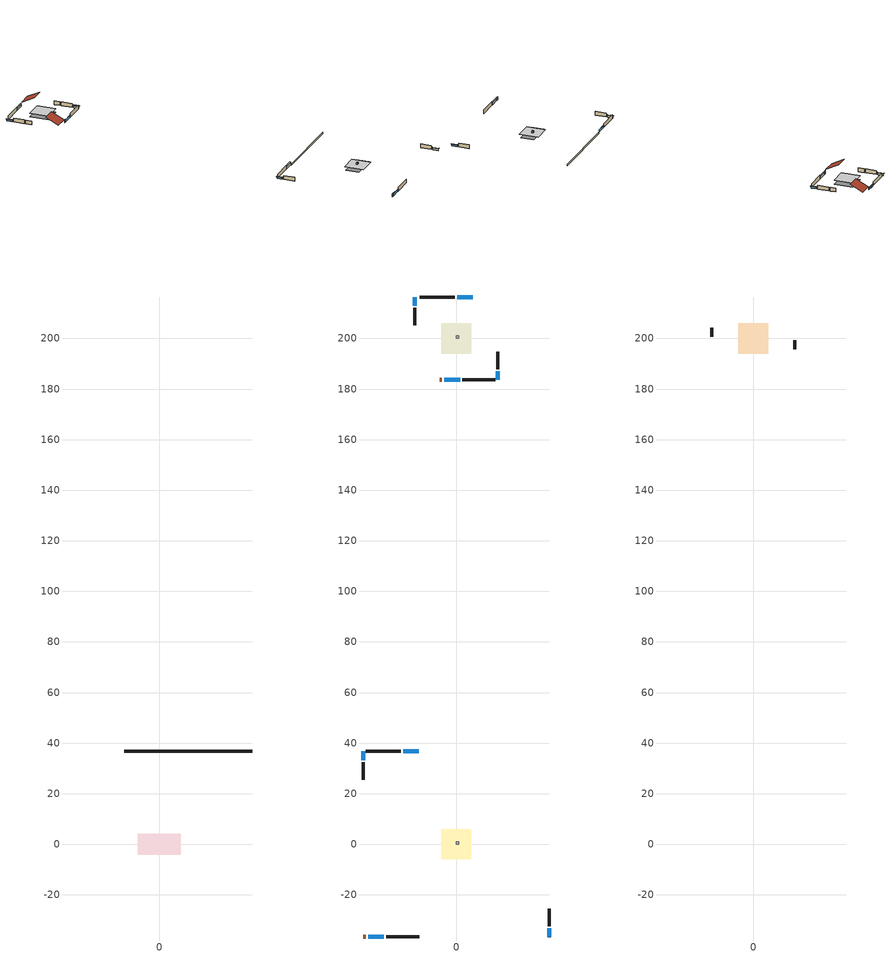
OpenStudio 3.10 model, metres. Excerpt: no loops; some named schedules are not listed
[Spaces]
unit1_crawlspace___unvented_1
 floor foundation (unit1_Slab1_construction): -8.42,-4.21 -8.42,4.21 8.42,4.21 8.42,-4.21 z-0.91
 wall foundation (unit1_FoundationWall1_construction): 36.68,36.68 -13.86,36.68 z-0.91:0
unit1_central_ac_and_furnace_airloop_ret_air_space
 floor adiabatic (unit1_AdiabaticConst): 0,0 0,1 1,1 1,0 z0
 wall adiabatic (unit1_AdiabaticConst): 0,0 1,0 1,1 0,1 0,0 z0:1
 ceiling adiabatic (unit1_AdiabaticConst): 1,0 1,1 0,1 0,0 z1
unit1_conditioned_space_1
 floor to unit1_crawlspace___unvented_1 (unit1_Floor1_construction): -5.96,-5.96 -5.96,5.96 5.96,5.96 5.96,-5.96 z0
 wall outside (unit1_AdiabaticWallConstruction_1): -36.68,-36.68 -35.76,-36.68 z0:2.03
 wall outside (unit1_AdiabaticWallConstruction): -36.68,36.68 -36.68,33.31 / 36.68,-36.68 36.68,-33.31 z0:1.1; -34.83,-36.68 -28.61,-36.68 / -14.79,36.68 -21.01,36.68 z0:1.19
 wall outside (unit1_Wall4_construction): -36.68,32.38 -36.68,25.47 z0:2.44
 wall outside (unit1_Wall3_construction): -27.68,-36.68 -14.64,-36.68 z0:2.44
 wall outside (unit1_Wall2_construction): 36.68,-32.38 36.68,-25.47 z0:2.44
 wall outside (unit1_Wall1_construction): -21.94,36.68 -35.75,36.68 z0:2.44
 window (unit1_WindowConstruction_3): -36.68,36.68 -36.68,33.31 z0:1.1
 window (unit1_WindowConstruction_2): -34.83,-36.68 -28.61,-36.68 z0:1.19
 window (unit1_WindowConstruction_1): 36.68,-36.68 36.68,-33.31 z0:1.1
 window (unit1_WindowConstruction): -14.79,36.68 -21.01,36.68 z0:1.19
 door (unit1_Door): -36.68,-36.68 -35.76,-36.68 z0:2.03
 ceiling adiabatic (unit1_Floor2_construction): 5.96,-5.96 5.96,5.96 -5.96,5.96 -5.96,-5.96 z0
unit2_central_ac_and_furnace_airloop_ret_air_space
 floor adiabatic (unit2_AdiabaticConst): 0,200 0,201 1,201 1,200 z0
 wall adiabatic (unit2_AdiabaticConst): 0,200 1,200 1,201 0,201 0,200 z0:1
 ceiling adiabatic (unit2_AdiabaticConst): 1,200 1,201 0,201 0,200 z1
unit2_conditioned_space_1
 floor adiabatic (unit2_Floor1_2_construction): -5.96,194.04 -5.96,205.96 5.96,205.96 5.96,194.04 z0
 wall outside (unit2_AdiabaticWallConstruction_1): -6.57,183.6 -5.65,183.6 z0:2.03
 wall outside (unit2_AdiabaticWallConstruction): -16.4,216.4 -16.4,213.03 / 16.4,183.6 16.4,186.97 z0:1.1; -4.73,183.6 1.5,183.6 / 6.57,216.4 0.35,216.4 z0:1.19
 wall outside (unit2_Wall4_2_construction): -16.4,212.1 -16.4,205.2 z0:2.44
 wall outside (unit2_Wall3_2_construction): 2.42,183.6 15.47,183.6 z0:2.44
 wall outside (unit2_Wall2_2_construction): 16.4,187.9 16.4,194.8 z0:2.44
 wall outside (unit2_Wall1_2_construction): -0.58,216.4 -14.39,216.4 z0:2.44
 window (unit2_WindowConstruction_3): -16.4,216.4 -16.4,213.03 z0:1.1
 window (unit2_WindowConstruction_2): -4.73,183.6 1.5,183.6 z0:1.19
 window (unit2_WindowConstruction_1): 16.4,183.6 16.4,186.97 z0:1.1
 window (unit2_WindowConstruction): 6.57,216.4 0.35,216.4 z0:1.19
 door (unit2_Door): -6.57,183.6 -5.65,183.6 z0:2.03
unit2_attic___vented_1
 floor to unit2_conditioned_space_1 (unit2_Floor2_2_construction_Reversed): -5.96,194.04 -5.96,205.96 5.96,205.96 5.96,194.04 z2.44
 wall outside (unit2_Wall6_2_construction): 16.4,195.73 16.4,199.37 z0:2.44
 wall outside (unit2_Wall5_2_construction): -16.4,204.27 -16.4,200.63 z0:2.44
 roof outside (unit2_Roof2_2_construction): -7.5,183.6,2.44 -7.5,191.56,6.42 -16.4,191.56,6.42 -16.4,183.6,2.44
 roof outside (unit2_Roof1_2_construction): 7.5,216.4,2.44 7.5,208.44,6.42 16.4,208.44,6.42 16.4,216.4,2.44
shading: -36.68,33 -36.68,36.98 -37.29,36.98 -37.29,33 z1.4; -28.31,-36.68 -35.14,-36.68 -35.14,-37.29 -28.31,-37.29 z1.49; 36.68,-33 36.68,-36.98 37.29,-36.98 37.29,-33 z1.4; -21.31,36.68 -14.48,36.68 -14.48,37.29 -21.31,37.29 z1.49; -16.4,212.73 -16.4,216.71 -17.01,216.71 -17.01,212.73 z1.4; 1.8,183.6 -5.03,183.6 -5.03,182.99 1.8,182.99 z1.49; 16.4,187.27 16.4,183.29 17.01,183.29 17.01,187.27 z1.4; 0.04,216.4 6.87,216.4 6.87,217.01 0.04,217.01 z1.49
[Site]
unit1_Buffalo_Niagara_Intl_Ap_NY: Latitude {deg}=42.93; Longitude {deg}=-78.73; Time Zone {hr}=-5; Elevation {m}=215; Terrain=Suburbs; Keep Site Location Information=Yes
[Site:GroundTemperature:Shallow]
4.30207, 2.29327, 2.1324, 3.08568, 6.91256, 10.7216, 14.0239, 16.1158, 16.2935, 14.5921, 11.374, 7.68183
[Site:WaterMainsTemperature]
Calculation Method=Schedule; Temperature Schedule=unit1_mains_temperature_schedule
[Building]
Building 1
[Construction]
unit1_AdiabaticConst: unit1_Adiabatic
unit1_AdiabaticWallConstruction_1: unit1_wood_siding_2, unit1_wall_rigid_ins, unit1_wall_stud_and_cavity_1, unit1_gypsum_board
unit1_Door: unit1_door_material
unit1_AdiabaticWallConstruction: unit1_wood_siding_1, unit1_wall_rigid_ins, unit1_wall_stud_and_cavity_1, unit1_gypsum_board
unit1_WindowConstruction_3; unit1_WindowConstruction_2; unit1_WindowConstruction_1; unit1_WindowConstruction: unit1_WindowMaterial
unit1_Slab1_construction: unit1_soil_0_5_in_
unit1_FoundationWall1_construction: unit1_concrete_8_0_in_
unit1_Floor2_construction: unit1_ceiling_stud_and_cavity, unit1_gypsum_board_1
unit1_Floor1_construction: unit1_floor_stud_and_cavity, unit1_floor_rigid_ins, unit1_osb_sheathing_0_75_in_, unit1_floor_covering
unit1_Wall4_construction; unit1_Wall3_construction; unit1_Wall2_construction; unit1_Wall1_construction: unit1_wood_siding, unit1_osb_sheathing_0_5_in_, unit1_wall_stud_and_cavity, unit1_gypsum_board
unit2_AdiabaticConst: unit2_Adiabatic
unit2_AdiabaticWallConstruction_1: unit2_wood_siding_2, unit2_wall_rigid_ins, unit2_wall_stud_and_cavity_2, unit2_gypsum_board
unit2_Door: unit2_door_material
unit2_AdiabaticWallConstruction: unit2_wood_siding_1, unit2_wall_rigid_ins, unit2_wall_stud_and_cavity_2, unit2_gypsum_board
unit2_WindowConstruction_3; unit2_WindowConstruction_2; unit2_WindowConstruction_1; unit2_WindowConstruction: unit2_WindowMaterial
unit2_Floor2_2_construction_Reversed: unit2_gypsum_board, unit2_ceiling_stud_and_cavity, unit2_ceiling_loosefill_ins
unit2_Floor1_2_construction: unit2_floor_stud_and_cavity, unit2_osb_sheathing_0_75_in_, unit2_floor_covering
unit2_Wall6_2_construction; unit2_Wall5_2_construction: unit2_wood_siding, unit2_osb_sheathing_0_5_in__1, unit2_wall_stud_and_cavity_1
unit2_Wall4_2_construction; unit2_Wall3_2_construction; unit2_Wall2_2_construction; unit2_Wall1_2_construction: unit2_wood_siding, unit2_osb_sheathing_0_5_in__1, unit2_wall_stud_and_cavity, unit2_gypsum_board
unit2_Roof2_2_construction; unit2_Roof1_2_construction: unit2_asphalt_or_fiberglass_shingles, unit2_roof_rigid_ins, unit2_osb_sheathing_0_5_in_
[Material:NoMass] Roughness=Rough; Thermal Resistance {m2-K/W}=176.1
unit1_Adiabatic; unit2_Adiabatic
[Material] Roughness=Rough
Name | Thickness {m} | Conductivity {W/m-K} | Density {kg/m3} | Specific Heat {J/kg-K} | Thermal Absorptance | Solar Absorptance | Visible Absorptance
unit1_wood_siding_2; unit1_wood_siding_1; unit2_wood_siding_2; unit2_wood_siding_1 | 0.0254 | 0.102417 | 544.68 | 1172.36
unit1_door_material; unit2_door_material | 0.04445 | 0.0716541 | 512.64 | 1214.23 | 0.9 | 0.7 | 0.7
unit1_wall_stud_and_cavity_1; unit2_wall_stud_and_cavity_2 | 0.0889 | 0.380278 | 52.3479 | 1209.89 | 0.9 | 0.7 | 0.7
unit1_wall_rigid_ins; unit2_wall_rigid_ins | 0.512978 | 0.029427 | 32.04 | 1214.23 | 0.9 | 0.7 | 0.7
unit1_soil_0_5_in_ | 0.0127 | 1.731 | 1842.3 | 418.7 | 0.9 | 0.7 | 0.7
unit1_concrete_8_0_in_ | 0.2032 | 1.803125 | 2242.8 | 837.4 | 0.9 | 0.7 | 0.7
unit1_gypsum_board_1 | 0.00254 | 0.160291 | 801 | 837.4 | 0.9 | 0.6 | 0.6
unit1_ceiling_stud_and_cavity | 0.0889 | 1.05181 | 20.9862 | 1087.66 | 0.9 | 0.7 | 0.7
unit1_floor_covering; unit2_floor_covering | 0.0127 | 0.0433444 | 54.468 | 1339.84 | 0.9 | 0.6 | 0.6
unit1_osb_sheathing_0_75_in_; unit2_osb_sheathing_0_75_in_ | 0.01905 | 0.115458 | 512.64 | 1214.23 | 0.9 | 0.7 | 0.7
unit1_floor_rigid_ins | 0.103632 | 0.029427 | 32.04 | 1214.23 | 0.9 | 0.7 | 0.7
unit1_floor_stud_and_cavity | 0.1397 | 0.21683 | 92.3553 | 1139.71 | 0.9 | 0.7 | 0.7
unit1_gypsum_board; unit2_gypsum_board | 0.0127 | 0.160291 | 801 | 837.4 | 0.9 | 0.6 | 0.6
unit1_wall_stud_and_cavity; unit2_wall_stud_and_cavity | 0.1397 | 0.0929022 | 139.0536 | 1170.24 | 0.9 | 0.7 | 0.7
unit1_osb_sheathing_0_5_in_; unit2_osb_sheathing_0_5_in__1 | 0.0127 | 0.115458 | 512.64 | 1214.23 | 0.9 | 0.7 | 0.7
unit1_wood_siding; unit2_wood_siding | 0.0254 | 0.102417 | 544.68 | 1172.36 | 0.9 | 0.7 | 0.7
unit2_ceiling_stud_and_cavity | 0.1397 | 0.0824711 | 65.682 | 1177.47 | 0.9 | 0.7 | 0.7
unit2_ceiling_loosefill_ins | 0.169333 | 0.0480833 | 16.02 | 1046.75 | 0.9 | 0.7 | 0.7
unit2_floor_stud_and_cavity | 0.1397 | 0.923637 | 92.3553 | 1139.71 | 0.9 | 0.7 | 0.7
unit2_wall_stud_and_cavity_1 | 0.1397 | 0.727959 | 139.0536 | 1170.24 | 0.9 | 0.6 | 0.6
unit2_osb_sheathing_0_5_in_ | 0.0127 | 0.115458 | 512.64 | 1214.23 | 0.9 | 0.6 | 0.6
unit2_roof_rigid_ins | 0.00281632 | 0.029427 | 32.04 | 1214.23 | 0.9 | 0.7 | 0.7
unit2_asphalt_or_fiberglass_shingles | 0.00635 | 0.162714 | 1121.4 | 1465.45 | 0.9 | 0.85 | 0.85
[WindowMaterial:SimpleGlazingSystem] U-Factor {W/m2-K}=2.10086; Solar Heat Gain Coefficient=0.3
unit1_WindowMaterial; unit2_WindowMaterial
[Foundation:Kiva:Settings]
Soil Conductivity {W/m-K}=1.731; Soil Density {kg/m3}=1842.3; Soil Specific Heat {J/kg-K}=418.7; Ground Solar Absorptivity=0.9; Ground Thermal Absorptivity=0.9; Ground Surface Roughness {m}=0.03; Far-Field Width {m}=40; Deep-Ground Boundary Condition=ZeroFlux; Deep-Ground Depth {m}=40; Minimum Cell Dimension {m}=0.2; Maximum Cell Growth Coefficient=3; Simulation Timestep=Timestep
[ElectricEquipment]
Name | Electric Equipment Definition | Space or SpaceType | Schedule
unit1_mech_vent_bath_fan_0 | unit1_mech_vent_bath_fan_0 | unit1_conditioned_space_1 | unit1_mech_vent_bath_fan_0_schedule
unit1_mech_vent_range_fan_0 | unit1_mech_vent_range_fan_0 | unit1_conditioned_space_1 | unit1_mech_vent_range_fan_0_schedule
unit1_mech_vent_house_fan_cfis | unit1_mech_vent_house_fan_cfis | unit1_conditioned_space_1 | unit1_mech_vent_house_fan_cfis_schedule
unit1_mech_vent_house_fan | unit1_mech_vent_house_fan | unit1_conditioned_space_1 | unit1_mech_vent_house_fan_schedule
unit1_whole_house_fan | unit1_whole_house_fan | unit1_conditioned_space_1 | Always On Discrete
unit1_misc_plug_loads | unit1_misc_plug_loads | unit1_conditioned_space_1 | unit1_plug_loads_other
unit1_misc_tv | unit1_misc_tv | unit1_conditioned_space_1 | unit1_plug_loads_tv
unit1_cooking_range | unit1_cooking_range | unit1_conditioned_space_1 | unit1_cooking_range
unit1_fridge | unit1_fridge | unit1_conditioned_space_1 | unit1_fridge_schedule
unit1_dishwasher | unit1_dishwasher | unit1_conditioned_space_1 | unit1_dishwasher
unit1_clothes_dryer | unit1_clothes_dryer | unit1_conditioned_space_1 | unit1_clothes_dryer
unit1_clothes_washer | unit1_clothes_washer | unit1_conditioned_space_1 | unit1_clothes_washer
unit1_ceiling_fan | unit1_ceiling_fan | unit1_conditioned_space_1 | unit1_ceiling_fan
unit2_mech_vent_bath_fan_0 | unit2_mech_vent_bath_fan_0 | unit2_conditioned_space_1 | unit2_mech_vent_bath_fan_0_schedule
unit2_mech_vent_range_fan_0 | unit2_mech_vent_range_fan_0 | unit2_conditioned_space_1 | unit2_mech_vent_range_fan_0_schedule
unit2_mech_vent_house_fan_cfis | unit2_mech_vent_house_fan_cfis | unit2_conditioned_space_1 | unit2_mech_vent_house_fan_cfis_schedule
unit2_mech_vent_house_fan | unit2_mech_vent_house_fan | unit2_conditioned_space_1 | unit2_mech_vent_house_fan_schedule
unit2_whole_house_fan | unit2_whole_house_fan | unit2_conditioned_space_1 | unit2_Always_On_Discrete
unit2_misc_plug_loads | unit2_misc_plug_loads | unit2_conditioned_space_1 | unit2_plug_loads_other
unit2_misc_tv | unit2_misc_tv | unit2_conditioned_space_1 | unit2_plug_loads_tv
unit2_cooking_range | unit2_cooking_range | unit2_conditioned_space_1 | unit2_cooking_range
unit2_fridge | unit2_fridge | unit2_conditioned_space_1 | unit2_fridge_schedule
unit2_dishwasher | unit2_dishwasher | unit2_conditioned_space_1 | unit2_dishwasher
unit2_clothes_dryer | unit2_clothes_dryer | unit2_conditioned_space_1 | unit2_clothes_dryer
unit2_clothes_washer | unit2_clothes_washer | unit2_conditioned_space_1 | unit2_clothes_washer
unit2_ceiling_fan | unit2_ceiling_fan | unit2_conditioned_space_1 | unit2_ceiling_fan
[SpaceInfiltration:DesignFlowRate] Density Basis=Outdoor
Name | Space or SpaceType | Schedule | Design Flow Rate Calculation Method | Design Flow Rate {m3/s} | Air Changes per Hour {1/hr} | Constant Term Coefficient | Temperature Term Coefficient | Velocity Term Coefficient | Velocity Squared Term Coefficient
unit1_infil_flow; unit1_whole_house_fan_flow; unit1_natural_vent_flow | unit1_conditioned_space_1 | Always On Discrete | Flow/Space | 0
unit1_crawlspace_unvented_1_duct_leakage_imbalance_infil_flow | unit1_crawlspace___unvented_1 | Always On Discrete | Flow/Space | 0
unit1_infil_crawlspace___unvented_1 | unit1_crawlspace___unvented_1 | Always On Discrete | AirChanges/Hour |  | 0.1 | 1 | 0 | 0 | 0
unit2_infil_flow; unit2_whole_house_fan_flow; unit2_natural_vent_flow | unit2_conditioned_space_1 | unit2_Always_On_Discrete | Flow/Space | 0
unit2_attic_vented_1_duct_leakage_imbalance_infil_flow | unit2_attic___vented_1 | unit2_Always_On_Discrete | Flow/Space | 0
[OtherEquipment]
Name | Other Equipment Definition | Space or SpaceType | Schedule | Fuel Type
unit1_mech_vent_house_fan_latent_load | unit1_mech_vent_house_fan_latent_load | unit1_conditioned_space_1 | Always On Discrete
unit1_mech_vent_house_fan_sensible_load | unit1_mech_vent_house_fan_sensible_load | unit1_conditioned_space_1 | Always On Discrete
unit1_central_ac_and_furnace_airloop_0_SupLatLkToDZ | unit1_central_ac_and_furnace_airloop_0_SupLatLkToDZ | unit1_crawlspace___unvented_1 | Always On Discrete
unit1_central_ac_and_furnace_airloop_0_SupSensLkToDZ | unit1_central_ac_and_furnace_airloop_0_SupSensLkToDZ | unit1_crawlspace___unvented_1 | Always On Discrete
unit1_central_ac_and_furnace_airloop_0_RetCondToDZ | unit1_central_ac_and_furnace_airloop_0_RetCondToDZ | unit1_crawlspace___unvented_1 | Always On Discrete
unit1_central_ac_and_furnace_airloop_0_SupCondToDZ | unit1_central_ac_and_furnace_airloop_0_SupCondToDZ | unit1_crawlspace___unvented_1 | Always On Discrete
unit1_central_ac_and_furnace_airloop_0_RetLatLkToRP | unit1_central_ac_and_furnace_airloop_0_RetLatLkToRP | unit1_central_ac_and_furnace_airloop_ret_air_space | Always On Discrete
unit1_central_ac_and_furnace_airloop_0_RetSensLkToRP | unit1_central_ac_and_furnace_airloop_0_RetSensLkToRP | unit1_central_ac_and_furnace_airloop_ret_air_space | Always On Discrete
unit1_central_ac_and_furnace_airloop_0_RetCondToRP | unit1_central_ac_and_furnace_airloop_0_RetCondToRP | unit1_central_ac_and_furnace_airloop_ret_air_space | Always On Discrete
unit1_central_ac_and_furnace_airloop_0_SupCondToLv | unit1_central_ac_and_furnace_airloop_0_SupCondToLv | unit1_conditioned_space_1 | Always On Discrete
unit1_central_ac_and_furnace_airloop_0_SupLatLkToCond | unit1_central_ac_and_furnace_airloop_0_SupLatLkToCond | unit1_conditioned_space_1 | Always On Discrete
unit1_central_ac_and_furnace_airloop_0_SupSensLkToCond | unit1_central_ac_and_furnace_airloop_0_SupSensLkToCond | unit1_conditioned_space_1 | Always On Discrete
unit1_general_water_use_latent | unit1_general_water_use_latent | unit1_conditioned_space_1 | unit1_general_water_use_schedule
unit1_general_water_use_sensible | unit1_general_water_use_sensible | unit1_conditioned_space_1 | unit1_general_water_use_schedule
unit1_cooking_range_1 | unit1_cooking_range_2 | unit1_conditioned_space_1 | unit1_cooking_range | NaturalGas
unit1_clothes_dryer_1 | unit1_clothes_dryer_2 | unit1_conditioned_space_1 | unit1_clothes_dryer | NaturalGas
unit1_water_heater_energy_adjustment1 | unit1_water_heater_energy_adjustment1 | unit1_conditioned_space_1 | Always On Discrete | NaturalGas
unit2_mech_vent_house_fan_latent_load | unit2_mech_vent_house_fan_latent_load | unit2_conditioned_space_1 | unit2_Always_On_Discrete
unit2_mech_vent_house_fan_sensible_load | unit2_mech_vent_house_fan_sensible_load | unit2_conditioned_space_1 | unit2_Always_On_Discrete
unit2_central_ac_and_furnace_airloop_0_SupLatLkToDZ | unit2_central_ac_and_furnace_airloop_0_SupLatLkToDZ | unit2_attic___vented_1 | unit2_Always_On_Discrete
unit2_central_ac_and_furnace_airloop_0_SupSensLkToDZ | unit2_central_ac_and_furnace_airloop_0_SupSensLkToDZ | unit2_attic___vented_1 | unit2_Always_On_Discrete
unit2_central_ac_and_furnace_airloop_0_RetCondToDZ | unit2_central_ac_and_furnace_airloop_0_RetCondToDZ | unit2_attic___vented_1 | unit2_Always_On_Discrete
unit2_central_ac_and_furnace_airloop_0_SupCondToDZ | unit2_central_ac_and_furnace_airloop_0_SupCondToDZ | unit2_attic___vented_1 | unit2_Always_On_Discrete
unit2_central_ac_and_furnace_airloop_0_RetLatLkToRP | unit2_central_ac_and_furnace_airloop_0_RetLatLkToRP | unit2_central_ac_and_furnace_airloop_ret_air_space | unit2_Always_On_Discrete
unit2_central_ac_and_furnace_airloop_0_RetSensLkToRP | unit2_central_ac_and_furnace_airloop_0_RetSensLkToRP | unit2_central_ac_and_furnace_airloop_ret_air_space | unit2_Always_On_Discrete
unit2_central_ac_and_furnace_airloop_0_RetCondToRP | unit2_central_ac_and_furnace_airloop_0_RetCondToRP | unit2_central_ac_and_furnace_airloop_ret_air_space | unit2_Always_On_Discrete
unit2_central_ac_and_furnace_airloop_0_SupCondToLv | unit2_central_ac_and_furnace_airloop_0_SupCondToLv | unit2_conditioned_space_1 | unit2_Always_On_Discrete
unit2_central_ac_and_furnace_airloop_0_SupLatLkToCond | unit2_central_ac_and_furnace_airloop_0_SupLatLkToCond | unit2_conditioned_space_1 | unit2_Always_On_Discrete
unit2_central_ac_and_furnace_airloop_0_SupSensLkToCond | unit2_central_ac_and_furnace_airloop_0_SupSensLkToCond | unit2_conditioned_space_1 | unit2_Always_On_Discrete
unit2_general_water_use_latent | unit2_general_water_use_latent | unit2_conditioned_space_1 | unit2_general_water_use_schedule
unit2_general_water_use_sensible | unit2_general_water_use_sensible | unit2_conditioned_space_1 | unit2_general_water_use_schedule
unit2_cooking_range_1 | unit2_cooking_range_2 | unit2_conditioned_space_1 | unit2_cooking_range | NaturalGas
unit2_clothes_dryer_1 | unit2_clothes_dryer_2 | unit2_conditioned_space_1 | unit2_clothes_dryer | NaturalGas
unit2_water_heater_energy_adjustment1 | unit2_water_heater_energy_adjustment1 | unit2_conditioned_space_1 | unit2_Always_On_Discrete | NaturalGas
[ZoneMixing] Design Flow Rate Calculation Method=Flow/Zone; Design Flow Rate {m3/s}=0
Name | Zone or Space | Schedule | Source Zone or Space
unit1_central_ac_and_furnace_airloop_0_ZoneMixCondToDZ_mix | unit1_crawlspace___unvented | Always On Continuous | unit1_conditioned_space
unit1_central_ac_and_furnace_airloop_0_ZoneMixDZToCond_mix | unit1_conditioned_space | Always On Continuous | unit1_crawlspace___unvented
unit2_whole_house_fan_mix; unit2_central_ac_and_furnace_airloop_0_ZoneMixCondToDZ_mix | unit2_attic___vented | unit2_Always_On_Continuous | unit2_conditioned_space
unit2_central_ac_and_furnace_airloop_0_ZoneMixDZToCond_mix | unit2_conditioned_space | unit2_Always_On_Continuous | unit2_attic___vented
[Space]
Name | Thermal Zone | Building Unit | Volume {m3}
unit1_central_ac_and_furnace_airloop_ret_air_space | unit1_central_ac_and_furnace_airloop_ret_air_zone
unit1_crawlspace___unvented_1 | unit1_crawlspace___unvented | unit1_Building_Unit_1 | 129.719
unit1_conditioned_space_1 | unit1_conditioned_space | unit1_Building_Unit_1 | 345.919
unit2_central_ac_and_furnace_airloop_ret_air_space | unit2_central_ac_and_furnace_airloop_ret_air_zone
unit2_attic___vented_1 | unit2_attic___vented | unit2_Building_Unit_1 | 125.937
unit2_conditioned_space_1 | unit2_conditioned_space | unit2_Building_Unit_1 | 345.919
[ThermalZone] Multiplier=1; Use Ideal Air Loads=No
Name | Volume {m3} | Thermostat
unit1_central_ac_and_furnace_airloop_ret_air_zone; unit2_central_ac_and_furnace_airloop_ret_air_zone | 1
unit1_crawlspace___unvented | 129.719
unit1_conditioned_space | 345.919 | unit1_conditioned_space_temperature_setpoint
unit2_attic___vented | 125.937
unit2_conditioned_space | 345.919 | unit2_conditioned_space_temperature_setpoint
[People] Multiplier=1
Name | People Definition | Space or SpaceType | Number of People Schedule | Activity Level Schedule
unit1_occupants | unit1_occupants | unit1_conditioned_space_1 | unit1_occupants | unit1_occupants_activity_schedule
unit2_occupants | unit2_occupants | unit2_conditioned_space_1 | unit2_occupants | unit2_occupants_activity_schedule
[Exterior:Lights]
Name | Exterior Lights Definition | Schedule
unit1_exterior_lighting | unit1_exterior_lighting | unit1_exterior_lighting_schedule
unit2_exterior_lighting | unit2_exterior_lighting | unit2_exterior_lighting_schedule
[Lights] Fraction Replaceable=1
Name | Lights Definition | Space or SpaceType | Schedule
unit1_interior_lighting | unit1_interior_lighting | unit1_conditioned_space_1 | unit1_lighting_interior
unit2_interior_lighting | unit2_interior_lighting | unit2_conditioned_space_1 | unit2_lighting_interior
[BuildingUnit]
unit1_Building_Unit_1; unit2_Building_Unit_1
[InternalMass] Multiplier=1
Name | Internal Mass Definition | Space or SpaceType
unit1_furniture_mass_conditioned_space_1 | unit1_furniture_mass_conditioned_space_1 | unit1_conditioned_space_1
unit1_partition_wall_mass | unit1_partition_wall_mass | unit1_conditioned_space_1
unit2_furniture_mass_conditioned_space_1 | unit2_furniture_mass_conditioned_space_1 | unit2_conditioned_space_1
unit2_partition_wall_mass | unit2_partition_wall_mass | unit2_conditioned_space_1
[SurfaceProperty:IncidentSolarMultiplier] Incident Solar Multiplier=1; Incident Solar Multiplier Schedule=unit1_trans_schedule_winter_0_857_summer_0_857
unit1_Window4; unit1_Window3; unit1_Window2; unit1_Window1
